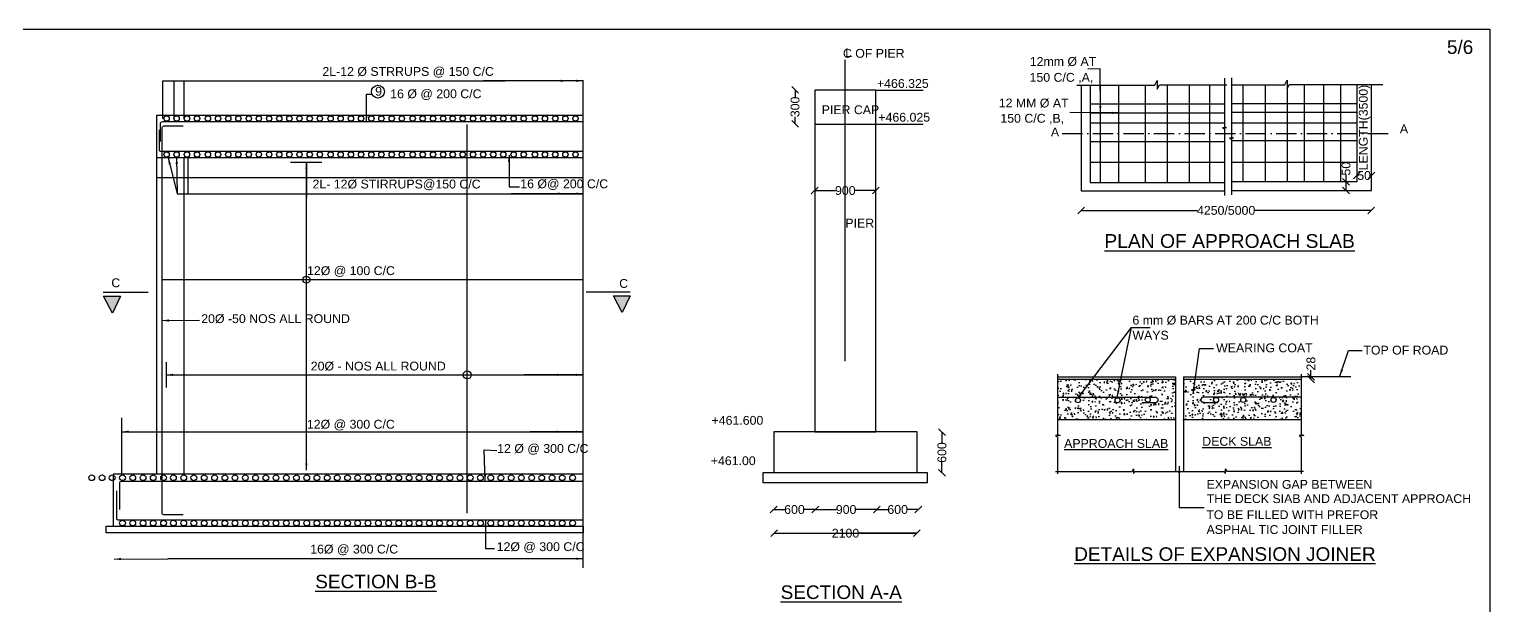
# Model space of a CAD drawing. Header units: millimetres. Extents: x 5124 to 2776411, y 2311 to 44880200.
# Drawn here: x 2754895 to 2776411, y 44871707 to 44880200 of the extents above; entities that cross this region are included whole.
import ezdxf

# ---------------------------------------------------------------- set-up
doc = ezdxf.new("R2010")
doc.units = ezdxf.units.MM
doc.header["$MEASUREMENT"] = 0
doc.linetypes.add('ACAD_ISO10W100', pattern=[18, 12, -3, 0, -3])
for name, color, linetype in [('DIMENSION', 7, 'Continuous'), ('DRAWING', 2, 'Continuous'), ('TEXT', 7, 'Continuous')]:
    doc.layers.add(name, color=color, linetype=linetype)
doc.styles.get("Standard").update_dxf_attribs({"font": 'arial.ttf', "height": 130})
doc.dimstyles.get("Standard").update_dxf_attribs({"dimtxt": 130, "dimasz": 100, "dimexe": 0.18, "dimexo": 0.0625, "dimgap": 0.09, "dimtad": 0, "dimdec": 0, "dimzin": 0, "dimdsep": 46, "dimtxsty": 'Standard', "dimblk": 'OBLIQUE', "dimcen": 0.09, "dimse1": 1, "dimse2": 1, "dimadec": 0, "dimazin": 0, "dimtfac": 1, "dimtdec": 0, "dimtofl": 0, "dimtmove": 0, "dimatfit": 3, "dimfxl": 1, "dimtolj": 1, "dimtzin": 0, "dimarcsym": 0})

# ---------------------------------------------------------------- blocks, each defined once
blk = doc.blocks.new('_Oblique')
at = {"color": 0, "linetype": 'ByBlock', "lineweight": -2}
blk.add_line((-0.5, -0.5), (0.5, 0.5), dxfattribs=at)
blk = doc.blocks.new('*D24')
at = {"layer": 'Defpoints', "color": 0, "transparency": 16777216}
for p in [(2765861, 44873133), (2766476, 44873144), (2766476, 44873125)]:
    blk.add_point(p, dxfattribs=at)
at = {"layer": 'DIMENSION', "color": 0, "lineweight": -2, "transparency": 16777216}
for p, q in [((2765861, 44873125), (2766025, 44873125)), ((2766476, 44873125), (2766312, 44873125))]:
    blk.add_line(p, q, dxfattribs=at)
at = {"layer": 'DIMENSION', "color": 0, "lineweight": -2, "transparency": 16777216, "xscale": 100, "yscale": 100, "zscale": 100, "rotation": 180}
blk.add_blockref('_Oblique', (2765861, 44873125), dxfattribs=at)
at = {"layer": 'DIMENSION', "color": 0, "lineweight": -2, "transparency": 16777216, "xscale": 100, "yscale": 100, "zscale": 100}
blk.add_blockref('_Oblique', (2766476, 44873125), dxfattribs=at)
at = {"layer": 'DIMENSION', "color": 0, "transparency": 16777216, "insert": (2766168, 44873125), "char_height": 130, "attachment_point": 5}
blk.add_mtext('\\A1;600', dxfattribs=at)
blk = doc.blocks.new('*D25')
at = {"layer": 'Defpoints', "color": 0, "transparency": 16777216}
for p in [(2766476, 44873125), (2767383, 44873125), (2767383, 44873125)]:
    blk.add_point(p, dxfattribs=at)
at = {"layer": 'DIMENSION', "color": 0, "lineweight": -2, "transparency": 16777216}
for p, q in [((2766476, 44873125), (2766786, 44873125)), ((2767383, 44873125), (2767073, 44873125))]:
    blk.add_line(p, q, dxfattribs=at)
at = {"layer": 'DIMENSION', "color": 0, "lineweight": -2, "transparency": 16777216, "xscale": 100, "yscale": 100, "zscale": 100, "rotation": 180}
blk.add_blockref('_Oblique', (2766476, 44873125), dxfattribs=at)
at = {"layer": 'DIMENSION', "color": 0, "lineweight": -2, "transparency": 16777216, "xscale": 100, "yscale": 100, "zscale": 100}
blk.add_blockref('_Oblique', (2767383, 44873125), dxfattribs=at)
at = {"layer": 'DIMENSION', "color": 0, "transparency": 16777216, "insert": (2766929, 44873125), "char_height": 130, "attachment_point": 5}
blk.add_mtext('\\A1;900', dxfattribs=at)
blk = doc.blocks.new('*D26')
at = {"layer": 'Defpoints', "color": 0, "transparency": 16777216}
for p in [(2767383, 44873125), (2767993, 44873125), (2767993, 44873125)]:
    blk.add_point(p, dxfattribs=at)
at = {"layer": 'DIMENSION', "color": 0, "lineweight": -2, "transparency": 16777216}
for p, q in [((2767383, 44873125), (2767544, 44873125)), ((2767993, 44873125), (2767832, 44873125))]:
    blk.add_line(p, q, dxfattribs=at)
at = {"layer": 'DIMENSION', "color": 0, "lineweight": -2, "transparency": 16777216, "xscale": 100, "yscale": 100, "zscale": 100, "rotation": 180}
blk.add_blockref('_Oblique', (2767383, 44873125), dxfattribs=at)
at = {"layer": 'DIMENSION', "color": 0, "lineweight": -2, "transparency": 16777216, "xscale": 100, "yscale": 100, "zscale": 100}
blk.add_blockref('_Oblique', (2767993, 44873125), dxfattribs=at)
at = {"layer": 'DIMENSION', "color": 0, "transparency": 16777216, "insert": (2767688, 44873125), "char_height": 130, "attachment_point": 5}
blk.add_mtext('\\A1;600', dxfattribs=at)
blk = doc.blocks.new('*D27')
at = {"layer": 'Defpoints', "color": 0, "transparency": 16777216}
for p in [(2765870, 44872776), (2767970, 44872776), (2767970, 44872776)]:
    blk.add_point(p, dxfattribs=at)
at = {"layer": 'DIMENSION', "color": 0, "lineweight": -2, "transparency": 16777216}
for p, q in [((2765870, 44872776), (2766725, 44872776)), ((2767970, 44872776), (2767115, 44872776))]:
    blk.add_line(p, q, dxfattribs=at)
at = {"layer": 'DIMENSION', "color": 0, "lineweight": -2, "transparency": 16777216, "xscale": 100, "yscale": 100, "zscale": 100, "rotation": 180}
blk.add_blockref('_Oblique', (2765870, 44872776), dxfattribs=at)
at = {"layer": 'DIMENSION', "color": 0, "lineweight": -2, "transparency": 16777216, "xscale": 100, "yscale": 100, "zscale": 100}
blk.add_blockref('_Oblique', (2767970, 44872776), dxfattribs=at)
at = {"layer": 'DIMENSION', "color": 0, "transparency": 16777216, "insert": (2766920, 44872776), "char_height": 130, "attachment_point": 5}
blk.add_mtext('\\A1;2100', dxfattribs=at)
blk = doc.blocks.new('*D28')
at = {"layer": 'Defpoints', "color": 0, "transparency": 16777216}
for p in [(2768323, 44874265), (2768341, 44874265), (2768334, 44873665)]:
    blk.add_point(p, dxfattribs=at)
at = {"layer": 'DIMENSION', "color": 0, "lineweight": -2, "transparency": 16777216}
for p, q in [((2768341, 44874265), (2768341, 44874109)), ((2768341, 44873665), (2768341, 44873821))]:
    blk.add_line(p, q, dxfattribs=at)
at = {"layer": 'DIMENSION', "color": 0, "lineweight": -2, "transparency": 16777216, "xscale": 100, "yscale": 100, "zscale": 100}
for p, rotation in [((2768341, 44874265), 90), ((2768341, 44873665), 270)]:
    blk.add_blockref('_Oblique', p, dxfattribs=dict(at, rotation=rotation))
at = {"layer": 'DIMENSION', "color": 0, "transparency": 16777216, "insert": (2768341, 44873965), "char_height": 130, "attachment_point": 5, "rotation": 90}
blk.add_mtext('\\A1;600', dxfattribs=at)
blk = doc.blocks.new('*D29')
at = {"layer": 'Defpoints', "color": 0, "transparency": 16777216}
for p in [(2766466, 44877792), (2767368, 44877823), (2767368, 44877792)]:
    blk.add_point(p, dxfattribs=at)
at = {"layer": 'DIMENSION', "color": 0, "lineweight": -2, "transparency": 16777216}
for p, q in [((2766466, 44877823), (2766774, 44877823)), ((2767368, 44877823), (2767061, 44877823))]:
    blk.add_line(p, q, dxfattribs=at)
at = {"layer": 'DIMENSION', "color": 0, "lineweight": -2, "transparency": 16777216, "xscale": 100, "yscale": 100, "zscale": 100, "rotation": 180}
blk.add_blockref('_Oblique', (2766466, 44877823), dxfattribs=at)
at = {"layer": 'DIMENSION', "color": 0, "lineweight": -2, "transparency": 16777216, "xscale": 100, "yscale": 100, "zscale": 100}
blk.add_blockref('_Oblique', (2767368, 44877823), dxfattribs=at)
at = {"layer": 'DIMENSION', "color": 0, "transparency": 16777216, "insert": (2766917, 44877823), "char_height": 130, "attachment_point": 5}
blk.add_mtext('\\A1;900', dxfattribs=at)
blk = doc.blocks.new('*D30')
at = {"layer": 'Defpoints', "color": 0, "transparency": 16777216}
for p in [(2766175, 44879306), (2766177, 44879306), (2766183, 44878806)]:
    blk.add_point(p, dxfattribs=at)
at = {"layer": 'DIMENSION', "color": 0, "lineweight": -2, "transparency": 16777216}
for p, q in [((2766177, 44879306), (2766177, 44879199)), ((2766177, 44878806), (2766177, 44878912))]:
    blk.add_line(p, q, dxfattribs=at)
at = {"layer": 'DIMENSION', "color": 0, "lineweight": -2, "transparency": 16777216, "xscale": 100, "yscale": 100, "zscale": 100}
for p, rotation in [((2766177, 44879306), 90), ((2766177, 44878806), 270)]:
    blk.add_blockref('_Oblique', p, dxfattribs=dict(at, rotation=rotation))
at = {"layer": 'DIMENSION', "color": 0, "transparency": 16777216, "insert": (2766177, 44879056), "char_height": 130, "attachment_point": 5, "rotation": 90}
blk.add_mtext('\\A1;300', dxfattribs=at)
blk = doc.blocks.new('*D31')
at = {"layer": 'Defpoints', "color": 0, "transparency": 16777216}
for p in [(2770391, 44877501), (2774663, 44877531), (2774663, 44877509)]:
    blk.add_point(p, dxfattribs=at)
at = {"layer": 'DIMENSION', "color": 0, "lineweight": -2, "transparency": 16777216}
for p, q in [((2770391, 44877531), (2772103, 44877531)), ((2774663, 44877531), (2772951, 44877531))]:
    blk.add_line(p, q, dxfattribs=at)
at = {"layer": 'DIMENSION', "color": 0, "lineweight": -2, "transparency": 16777216, "xscale": 100, "yscale": 100, "zscale": 100, "rotation": 180}
blk.add_blockref('_Oblique', (2770391, 44877531), dxfattribs=at)
at = {"layer": 'DIMENSION', "color": 0, "lineweight": -2, "transparency": 16777216, "xscale": 100, "yscale": 100, "zscale": 100}
blk.add_blockref('_Oblique', (2774663, 44877531), dxfattribs=at)
at = {"layer": 'DIMENSION', "color": 0, "transparency": 16777216, "insert": (2772527, 44877531), "char_height": 130, "attachment_point": 5}
blk.add_mtext('\\A1;4250/5000', dxfattribs=at)
blk = doc.blocks.new('*D32')
at = {"layer": 'Defpoints', "color": 0, "transparency": 16777216}
for p in [(2774293, 44877953), (2774293, 44877953), (2774293, 44877825)]:
    blk.add_point(p, dxfattribs=at)
at = {"layer": 'DIMENSION', "color": 0, "lineweight": -2, "transparency": 16777216}
for p, q in [((2774293, 44877953), (2774293, 44878053)), ((2774293, 44877825), (2774293, 44877953))]:
    blk.add_line(p, q, dxfattribs=at)
at = {"layer": 'DIMENSION', "color": 0, "lineweight": -2, "transparency": 16777216, "xscale": 100, "yscale": 100, "zscale": 100}
for p, rotation in [((2774293, 44877953), 90), ((2774293, 44877825), 270)]:
    blk.add_blockref('_Oblique', p, dxfattribs=dict(at, rotation=rotation))
at = {"layer": 'DIMENSION', "color": 0, "transparency": 16777216, "insert": (2774293, 44878146), "char_height": 130, "attachment_point": 5, "rotation": 90}
blk.add_mtext('\\A1;50', dxfattribs=at)
blk = doc.blocks.new('*D33')
at = {"layer": 'Defpoints', "color": 0, "transparency": 16777216}
for p in [(2774452, 44878075), (2774668, 44878075), (2774668, 44878045)]:
    blk.add_point(p, dxfattribs=at)
at = {"layer": 'DIMENSION', "color": 0, "lineweight": -2, "transparency": 16777216}
for p, q in [((2774452, 44878045), (2774467, 44878045)), ((2774668, 44878045), (2774653, 44878045))]:
    blk.add_line(p, q, dxfattribs=at)
at = {"layer": 'DIMENSION', "color": 0, "lineweight": -2, "transparency": 16777216, "xscale": 100, "yscale": 100, "zscale": 100, "rotation": 180}
blk.add_blockref('_Oblique', (2774452, 44878045), dxfattribs=at)
at = {"layer": 'DIMENSION', "color": 0, "lineweight": -2, "transparency": 16777216, "xscale": 100, "yscale": 100, "zscale": 100}
blk.add_blockref('_Oblique', (2774668, 44878045), dxfattribs=at)
at = {"layer": 'DIMENSION', "color": 0, "transparency": 16777216, "insert": (2774560, 44878045), "char_height": 130, "attachment_point": 5}
blk.add_mtext('\\A1;50', dxfattribs=at)
blk = doc.blocks.new('*D34')
at = {"layer": 'Defpoints', "color": 0, "transparency": 16777216}
for p in [(2773766, 44875080), (2773766, 44875043), (2773777, 44875080)]:
    blk.add_point(p, dxfattribs=at)
at = {"layer": 'DIMENSION', "color": 0, "lineweight": -2, "transparency": 16777216}
for p, q in [((2773777, 44875080), (2773777, 44875180)), ((2773777, 44875043), (2773777, 44875080))]:
    blk.add_line(p, q, dxfattribs=at)
at = {"layer": 'DIMENSION', "color": 0, "lineweight": -2, "transparency": 16777216, "xscale": 100, "yscale": 100, "zscale": 100}
for p, rotation in [((2773777, 44875080), 90), ((2773777, 44875043), 270)]:
    blk.add_blockref('_Oblique', p, dxfattribs=dict(at, rotation=rotation))
at = {"layer": 'DIMENSION', "color": 0, "transparency": 16777216, "insert": (2773777, 44875274), "char_height": 130, "attachment_point": 5, "rotation": 90}
blk.add_mtext('\\A1;28', dxfattribs=at)

msp = doc.modelspace()

# ---------------------------------------------------------------- hatches: boundary and pattern name
at = {"layer": 'DIMENSION'}
h = msp.add_hatch(color=0, dxfattribs=at)
h.dxf.hatch_style = 1
h.paths.add_polyline_path([(2756237.8, 44876268.1), (2755988.4, 44876268.1), (2756120.3, 44876016.1)])
h.paths.add_polyline_path([(2763748.9, 44876271.3), (2763500.1, 44876271.3), (2763630.7, 44876026.8)])
at = {"layer": 'DRAWING'}
h = msp.add_hatch(dxfattribs=at)
h.set_pattern_fill('AR-CONC', color=0, scale=30, style=0)
h.set_pattern_definition([(50, (0, 0), (215.1780548, -18.8256405), [22.5, -247.5]), (355, (0, 0), (-41.6254001, 225.6576401), [18, -198]), (100.4514, (17.93, -1.57), (173.5528145, 206.8318626), [19.122057, -210.3426336]), (46.1842, (0, 60), (320.1723146, -49.6557043), [33.75, -371.25]), (96.6356, (26.68, 55.86), (280.3988117, 292.2353613), [28.6830864, -315.5139]), (351.1842, (0, 60), (280.3985835, 292.2355803), [27, -297]), (21, (30, 45), (179.07211564, -120.7856672), [22.5, -247.5]), (326, (30, 45), (72.9945996, 217.5450135), [18, -198]), (71.4514, (44.92, 34.93), (252.0667886, 96.759149), [19.122057, -210.3426336]), (37.5, (0, 0), (3.6479566, 99.86815615), [0, -195.6, 0, -201, 0, -198.75]), (7.5, (0, 0), (78.92086123, 118.32351356), [0, -114.6, 0, -191.1, 0, -75.75]), (327.5, (-66.9, 0), (160.14673085, -6.76646152), [0, -75, 0, -234, 0, -310.5]), (317.5, (-96.9, 0), (174.9558508, 30.0314947), [0, -97.5, 0, -155.4, 0, -220.5])])
h.paths.add_polyline_path([(2771783, 44875047.3), (2770043.4, 44875047.3), (2770043.4, 44874782.3), (2771489.4, 44874782.3, -0.782368), (2771489.4, 44874698.7), (2771372.1, 44874704.8, -0.4142136), (2771335.6, 44874741.3, -0.4142136), (2771372.1, 44874777.9), (2770043.4, 44874782.3), (2770043.4, 44874449), (2771783, 44874449)])
h.paths.add_polyline_path([(2770891.2, 44874734.9, -1), (2770964.2, 44874734.9, -1)], flags=16)
h.paths.add_polyline_path([(2770308.8, 44874734.9, -1), (2770381.8, 44874734.9, -1)], flags=16)
h.paths.add_polyline_path([(2773632.9, 44875047.3), (2771899.7, 44875047.3), (2771899.7, 44874449), (2773632.9, 44874449)])
h.paths.add_polyline_path([(2772742.6, 44874739.8, -1), (2772815.7, 44874739.8, -1)], flags=16)
h.paths.add_polyline_path([(2772342.1, 44874739.8, -1), (2772415.1, 44874739.8, -1)], flags=16)
h.paths.add_polyline_path([(2773188.1, 44874739.8, -1), (2773261.2, 44874739.8, -1)], flags=16)

# ---------------------------------------------------------------- linework, layer by layer
at = {"layer": 'Defpoints', "color": 0}
msp.add_lwpolyline([(2765870, 44872776.1), (2767970, 44872776.1)], dxfattribs=at)
at = {"layer": 'DIMENSION', "color": 0}
for points in [[(2766912.9, 44875312.8), (2766912.9, 44879750.4)], [(2756880.5, 44878885.4), (2756864, 44878885.4), (2756864, 44879439.9), (2761906.9, 44879439.9)], [(2757026.5, 44879439.9), (2757026.5, 44878886.8), (2757028.3, 44878885.4)], [(2757180.1, 44878885.4), (2757180.1, 44879439.9)], [(2755986.9, 44876328.4), (2756648.2, 44876328.4)], [(2755988.4, 44876268.1), (2756237.8, 44876268.1), (2756120.3, 44876016.1), (2755988.4, 44876268.1)], [(2763098.5, 44876329.8), (2763746.3, 44876329.8)], [(2763500.1, 44876271.3), (2763748.9, 44876271.3), (2763630.7, 44876026.8), (2763500.1, 44876271.3)], [(2773637.6, 44875083.5), (2774361.9, 44875083.5)]]:
    msp.add_lwpolyline(points, dxfattribs=at)
msp.add_circle((2760032.3, 44879280), 94.8, dxfattribs=at)
at = {"layer": 'DRAWING', "color": 0}
for points in [[(2736419, 44880200.3), (2776410.7, 44880200.3), (2776410.7, 44859515.4), (2736419, 44859515.4)], [(2766466, 44874267.7), (2767368.2, 44874267.7), (2767368.2, 44879301.5), (2766466, 44879301.5)], [(2765863.6, 44873668.9), (2767974.8, 44873668.9), (2767974.8, 44874267.7), (2765863.6, 44874267.7)], [(2756132.3, 44872881.1), (2763053.6, 44872881.1), (2763053.6, 44873644.1), (2756132.3, 44873644.1)], [(2765709.5, 44873668.9), (2768124.9, 44873668.9), (2768124.9, 44873517.6), (2765709.5, 44873517.6)], [(2763053.6, 44872780.7), (2756030.2, 44872780.7), (2756030.2, 44872881.1), (2763053.6, 44872881.1)]]:
    msp.add_lwpolyline(points, close=True, dxfattribs=at)
for points in [[(2763053.6, 44872264.2), (2763053.6, 44879450.7)], [(2770327.9, 44879375.3), (2771475.9, 44879375.3), (2771511.4, 44879443.4), (2771511.4, 44879318.6), (2771543, 44879381.3), (2772538.5, 44879381.3)], [(2772503.5, 44879480.5), (2772503.5, 44878765.2), (2772534.6, 44878749.4), (2772472.8, 44878749.4), (2772503.5, 44878734.8), (2772503.5, 44877751.7)], [(2772606.5, 44879482.7), (2772606.5, 44878610.8), (2772637.8, 44878595.9), (2772576.7, 44878595.9), (2772606.5, 44878579.5), (2772606.5, 44877759.4)], [(2772606.5, 44879380), (2773393.1, 44879380), (2773426, 44879447.7), (2773426, 44879323.9), (2773456.8, 44879384.6), (2774833.5, 44879384.6)], [(2767368.2, 44879301.5), (2768064.7, 44879301.5)], [(2770392.5, 44879375.3), (2770392.5, 44877822), (2772503.5, 44877822)], [(2770524, 44879375.3), (2770524, 44877943.7), (2772503.5, 44877943.7)], [(2770674.1, 44877943.7), (2770674.1, 44879375.3)], [(2770948.4, 44877943.7), (2770948.4, 44879375.3)], [(2771338.5, 44877943.7), (2771338.5, 44879375.3)], [(2771662.2, 44877943.7), (2771662.2, 44879375.3)], [(2771987.7, 44877943.7), (2771987.7, 44879375.3)], [(2772288.8, 44877943.7), (2772288.8, 44879375.3)], [(2772606.5, 44877825.1), (2774668.5, 44877825.1), (2774668.5, 44879384.6)], [(2774451.9, 44879384.6), (2774451.9, 44877952.6), (2772606.5, 44877952.6)], [(2772773.8, 44879380), (2772773.8, 44877952.6)], [(2773099.6, 44879380), (2773099.6, 44877952.6)], [(2773426, 44879323.9), (2773426, 44877952.6)], [(2773674.5, 44879384.6), (2773674.5, 44877952.6)], [(2773960.9, 44879384.6), (2773960.9, 44877952.6)], [(2774211.9, 44879384.6), (2774211.9, 44877952.6)], [(2770524, 44879100.2), (2772503.5, 44879100.2)], [(2772606.5, 44879104.6), (2774451.9, 44879104.6)], [(2756776.4, 44873644.1), (2756776.4, 44878932.2), (2763053.6, 44878932.2)], [(2761347.7, 44873073.2), (2761347.7, 44878796.8)], [(2766466, 44878801.6), (2768064.7, 44878801.6)], [(2770524, 44878966.7), (2772503.5, 44878966.7)], [(2770524, 44878821.7), (2772503.5, 44878821.7)], [(2774451.9, 44878973.2), (2772606.5, 44878973.2)], [(2772606.5, 44878820.4), (2774451.9, 44878820.4)], [(2770524, 44878548.1), (2772503.5, 44878548.1)], [(2774451.9, 44878556.6), (2772606.5, 44878556.6)], [(2756776.4, 44878308.3), (2763053.6, 44878308.3)], [(2757180.1, 44873644.1), (2757180.1, 44878308.3)], [(2757232.9, 44878308.3), (2757232.9, 44877777.6), (2763053.6, 44877777.6)], [(2758743.8, 44878242.5), (2759204.4, 44878242.5)], [(2770524, 44878243.3), (2772503.5, 44878243.3)], [(2772606.5, 44878243.3), (2774451.9, 44878243.3)], [(2756776.4, 44878014.5), (2763053.6, 44878014.5)], [(2756852.5, 44876511.2), (2763053.6, 44876511.2)], [(2756912.7, 44875297.1), (2756912.7, 44874921)], [(2770043.4, 44875119), (2770043.4, 44874232.7), (2770080.6, 44874214.6), (2770011.6, 44874214.6), (2770043.4, 44874196.5), (2770043.4, 44873650.7)], [(2770043.4, 44875081.6), (2771783, 44875081.6)], [(2770043.4, 44875047.3), (2771783, 44875047.3)], [(2771783, 44875081.6), (2771783, 44873687.5)], [(2771899.7, 44875081.6), (2771899.7, 44873687.5)], [(2771899.7, 44875081.6), (2773632.9, 44875081.6)], [(2771899.7, 44875047.3), (2773632.9, 44875047.3)], [(2773632.9, 44875119), (2773632.9, 44874232.7), (2773670.2, 44874214.6), (2773601.1, 44874214.6), (2773632.9, 44874196.5), (2773632.9, 44873650.7)], [(2756258.2, 44873644.1), (2756258.2, 44874475.3)], [(2756258.2, 44874271), (2763053.6, 44874271)], [(2770043.4, 44874449), (2771783, 44874449)], [(2771899.7, 44874449), (2773632.9, 44874449)], [(2770015.6, 44873687.5), (2771143.2, 44873687.5), (2771161.9, 44873726.4), (2771161.9, 44873656.1), (2771184.4, 44873687.5), (2772495.3, 44873687.5), (2772517.3, 44873655.6), (2772517.3, 44873725.9), (2772538.8, 44873691.3), (2773667.7, 44873691.3)]]:
    msp.add_lwpolyline(points, dxfattribs=at)
for points in [[(2756827.8, 44878546.8), (2756827.8, 44878806.6, -0.4185811), (2756861.7, 44878840), (2763053.6, 44878840)], [(2756809.1, 44878717.9), (2756809.1, 44878427, 0.4340264), (2756835.1, 44878402.7), (2763053.6, 44878402.7)], [(2757162.5, 44873048.1), (2756873.4, 44873048.1, -0.4853644), (2756852.5, 44873074.6), (2756852.5, 44878741.3, -0.359307), (2756880.2, 44878774.8), (2757163.5, 44878774.8)], [(2770043.4, 44874782.3), (2771489.4, 44874782.3, -0.782368), (2771489.4, 44874698.7), (2771286.2, 44874698.7)], [(2772404.8, 44874696.1), (2772191.9, 44874696.1, -0.7514745), (2772191.9, 44874784.5), (2773632.9, 44874784.5)], [(2756228, 44873123.8), (2756228, 44873517.8, -0.4052857), (2756253.3, 44873544), (2763053.6, 44873544)], [(2756180.3, 44873401.8), (2756180.3, 44872997.8, 0.4553851), (2756211, 44872971.1), (2763053.6, 44872971.1)]]:
    msp.add_lwpolyline(points, format="xyb", dxfattribs=at)
at = {"layer": 'DRAWING', "color": 0, "linetype": 'ACAD_ISO10W100', "ltscale": 25}
msp.add_lwpolyline([(2770113.2, 44878666.1), (2775018.5, 44878666.1)], dxfattribs=at)
at = {"layer": 'DRAWING', "color": 0}
for centre, radius in [((2756919.7, 44878885.4), 39.2), ((2757067.4, 44878885.4), 39.2), ((2757219.3, 44878885.4), 39.2), ((2757368.3, 44878885.4), 39.2), ((2757528.9, 44878885.4), 39.2), ((2757676.6, 44878885.4), 39.2), ((2757828.5, 44878885.4), 39.2), ((2757977.5, 44878885.4), 39.2), ((2758130.6, 44878885.4), 39.2), ((2758278.3, 44878885.4), 39.2), ((2758430.2, 44878885.4), 39.2), ((2758579.2, 44878885.4), 39.2), ((2758728.5, 44878885.4), 39.2), ((2758876.3, 44878885.4), 39.2), ((2759028.1, 44878885.4), 39.2), ((2759177.1, 44878885.4), 39.2), ((2759335.2, 44878885.4), 39.2), ((2759483, 44878885.4), 39.2), ((2759634.8, 44878885.4), 39.2), ((2759783.8, 44878885.4), 39.2), ((2759935.3, 44878885.4), 39.2), ((2760083.1, 44878885.4), 39.2), ((2760234.9, 44878885.4), 39.2), ((2760383.9, 44878885.4), 39.2), ((2760544.5, 44878885.4), 39.2), ((2760692.2, 44878885.4), 39.2), ((2760844.1, 44878885.4), 39.2), ((2760993.1, 44878885.4), 39.2), ((2761134.5, 44878885.4), 39.2), ((2761282.2, 44878885.4), 39.2), ((2761434.1, 44878885.4), 39.2), ((2761583.1, 44878885.4), 39.2), ((2761731.3, 44878885.4), 39.2), ((2761879, 44878885.4), 39.2), ((2762030.9, 44878885.4), 39.2), ((2762179.9, 44878885.4), 39.2), ((2762345.4, 44878885.4), 39.2), ((2762493.1, 44878885.4), 39.2), ((2762645, 44878885.4), 39.2), ((2762794, 44878885.4), 39.2), ((2762943, 44878885.4), 39.2), ((2756919.7, 44878355.2), 39.2), ((2757067.4, 44878355.2), 39.2), ((2757219.3, 44878355.2), 39.2), ((2757368.3, 44878355.2), 39.2), ((2757528.9, 44878355.2), 39.2), ((2757676.6, 44878355.2), 39.2), ((2757828.5, 44878355.2), 39.2), ((2757977.5, 44878355.2), 39.2), ((2758130.6, 44878355.2), 39.2), ((2758278.3, 44878355.2), 39.2), ((2758430.2, 44878355.2), 39.2), ((2758579.2, 44878355.2), 39.2), ((2758728.5, 44878355.2), 39.2), ((2758876.3, 44878355.2), 39.2), ((2759028.1, 44878355.2), 39.2), ((2759177.1, 44878355.2), 39.2), ((2759335.2, 44878355.2), 39.2), ((2759483, 44878355.2), 39.2), ((2759634.8, 44878355.2), 39.2), ((2759783.8, 44878355.2), 39.2), ((2759935.3, 44878355.2), 39.2), ((2760083.1, 44878355.2), 39.2), ((2760234.9, 44878355.2), 39.2), ((2760383.9, 44878355.2), 39.2), ((2760544.5, 44878355.2), 39.2), ((2760692.2, 44878355.2), 39.2), ((2760844.1, 44878355.2), 39.2), ((2760993.1, 44878355.2), 39.2), ((2761134.5, 44878355.2), 39.2), ((2761282.2, 44878355.2), 39.2), ((2761434.1, 44878355.2), 39.2), ((2761583.1, 44878355.2), 39.2), ((2761731.3, 44878355.2), 39.2), ((2761879, 44878355.2), 39.2), ((2762030.9, 44878355.2), 39.2), ((2762179.9, 44878355.2), 39.2), ((2762345.4, 44878355.2), 39.2), ((2762493.1, 44878355.2), 39.2), ((2762645, 44878355.2), 39.2), ((2762794, 44878355.2), 39.2), ((2762943, 44878355.2), 39.2), ((2758978.8, 44876511.2), 52.5), ((2761347.7, 44875109.1), 59.2), ((2770345.3, 44874734.9), 36.5), ((2770927.7, 44874734.9), 36.5), ((2771372.1, 44874741.3), 36.5), ((2772378.6, 44874739.8), 36.5), ((2772779.2, 44874739.8), 36.5), ((2773224.6, 44874739.8), 36.5), ((2755816.5, 44873593.8), 42), ((2755968.3, 44873593.8), 42), ((2756117.3, 44873593.8), 42), ((2756269.6, 44873593.8), 42), ((2756421.2, 44873593.8), 42), ((2756573.1, 44873593.8), 42), ((2756722.1, 44873593.8), 42), ((2756874.4, 44873593.8), 42), ((2757019.8, 44873593.8), 42), ((2757171.6, 44873593.8), 42), ((2757320.7, 44873593.8), 42), ((2757473, 44873593.8), 42), ((2757625.9, 44873593.8), 42), ((2757777.7, 44873593.8), 42), ((2757926.8, 44873593.8), 42), ((2758079.1, 44873593.8), 42), ((2758229.8, 44873593.8), 42), ((2758381.7, 44873593.8), 42), ((2758530.7, 44873593.8), 42), ((2758683, 44873593.8), 42), ((2758832, 44873593.8), 42), ((2758983.8, 44873593.8), 42), ((2759132.9, 44873593.8), 42), ((2759285.2, 44873593.8), 42), ((2759432.9, 44873593.8), 42), ((2759584.8, 44873593.8), 42), ((2759733.8, 44873593.8), 42), ((2759886.1, 44873593.8), 42), ((2760038.9, 44873593.8), 42), ((2760190.7, 44873593.8), 42), ((2760339.8, 44873593.8), 42), ((2760492.1, 44873593.8), 42), ((2760639.2, 44873593.8), 42), ((2760791.1, 44873593.8), 42), ((2760940.1, 44873593.8), 42), ((2761092.4, 44873593.8), 42), ((2761240.8, 44873593.8), 42), ((2761392.7, 44873593.8), 42), ((2761541.7, 44873593.8), 42), ((2761694, 44873593.8), 42), ((2761844.1, 44873593.8), 42), ((2761996, 44873593.8), 42), ((2762145, 44873593.8), 42), ((2762297.3, 44873593.8), 42), ((2762446.1, 44873593.8), 42), ((2762598, 44873593.8), 42), ((2762747, 44873593.8), 42), ((2762899.3, 44873593.8), 42), ((2756269.6, 44872926.5), 42), ((2756421.2, 44872926.5), 42), ((2756573.1, 44872926.5), 42), ((2756722.1, 44872926.5), 42), ((2756874.4, 44872926.5), 42), ((2757019.8, 44872926.5), 42), ((2757171.6, 44872926.5), 42), ((2757320.7, 44872926.5), 42), ((2757473, 44872926.5), 42), ((2757625.9, 44872926.5), 42), ((2757777.7, 44872926.5), 42), ((2757926.8, 44872926.5), 42), ((2758079.1, 44872926.5), 42), ((2758229.8, 44872926.5), 42), ((2758381.7, 44872926.5), 42), ((2758530.7, 44872926.5), 42), ((2758683, 44872926.5), 42), ((2758832, 44872926.5), 42), ((2758983.8, 44872926.5), 42), ((2759132.9, 44872926.5), 42), ((2759285.2, 44872926.5), 42), ((2759432.9, 44872926.5), 42), ((2759584.8, 44872926.5), 42), ((2759733.8, 44872926.5), 42), ((2759886.1, 44872926.5), 42), ((2760038.9, 44872926.5), 42), ((2760190.7, 44872926.5), 42), ((2760339.8, 44872926.5), 42), ((2760492.1, 44872926.5), 42), ((2760639.2, 44872926.5), 42), ((2760791.1, 44872926.5), 42), ((2760940.1, 44872926.5), 42), ((2761092.4, 44872926.5), 42), ((2761240.8, 44872926.5), 42), ((2761392.7, 44872926.5), 42), ((2761541.7, 44872926.5), 42), ((2761694, 44872926.5), 42), ((2761844.1, 44872926.5), 42), ((2761996, 44872926.5), 42), ((2762145, 44872926.5), 42), ((2762297.3, 44872926.5), 42), ((2762446.1, 44872926.5), 42), ((2762598, 44872926.5), 42), ((2762747, 44872926.5), 42), ((2762899.3, 44872926.5), 42)]:
    msp.add_circle(centre, radius, dxfattribs=at)

# ---------------------------------------------------------------- texts
at = {"layer": 'DIMENSION', "color": 0}
for s, height, p in [('5/6', 200, (2775779.3, 44879836.7)), ('C', 130, (2756105.6, 44876400.2)), ('C', 130, (2763586.9, 44876390.1))]:
    msp.add_text(s, height=height, dxfattribs=at).set_placement(p)
at = {"layer": 'TEXT', "color": 0}
for s, height, p in [('C OF PIER', 130, (2766882, 44879779.9)), ('L', 130, (2766916.6, 44879789.2)), ('2L-12 Ø STRRUPS @ 150 C/C', 130, (2759214.6, 44879513.1)), ('12mm Ø AT', 130, (2769634.7, 44879660)), ('+466.325', 130, (2767383.3, 44879335.7)), ('150 C/C ,A,', 130, (2769631.3, 44879426.2)), ('9 ', 130, (2759991.1, 44879220.6)), ('16 Ø @ 200 C/C', 130, (2760213.4, 44879184.6)), ('PIER CAP', 130, (2766569.4, 44878949.2)), ('12 MM Ø AT ', 130, (2769177.3, 44879048.1)), ('+466.025', 130, (2767403.6, 44878838.7)), ('150 C/C ,B,', 130, (2769201.5, 44878823)), ('A', 130, (2775086.2, 44878668.7)), ('A', 130, (2769945.3, 44878622.1)), ('2L- 12Ø STIRRUPS@150 C/C', 130, (2759069.6, 44877854.5)), ('16 Ø@ 200 C/C', 130, (2762129.5, 44877858.3)), ('PIER', 130, (2766918, 44877279.3)), ('%%UPLAN OF APPROACH SLAB', 203.126, (2770733.3, 44876978.9)), ('12Ø @ 100 C/C', 130, (2758987.7, 44876578.5)), ('20Ø -50 NOS ALL ROUND', 130, (2757429.4, 44875871.7)), ('6 mm Ø BARS AT 200 C/C BOTH', 130, (2771146.5, 44875849.9)), ('WAYS', 130, (2771146.5, 44875627.7)), ('WEARING COAT', 130, (2772379.2, 44875441.4)), ('TOP OF ROAD', 130, (2774548.6, 44875408.5)), ('20Ø - NOS ALL ROUND', 130, (2759043.2, 44875173.4)), ('+461.600', 130, (2764946.9, 44874374)), ('12Ø @ 300 C/C', 130, (2758986.1, 44874316)), ('12 Ø @ 300 C/C', 130, (2761789, 44873959.5)), ('%%UAPPROACH SLAB', 130, (2770140.7, 44874033.6)), ('%%UDECK SLAB', 130, (2772175.2, 44874064.5)), ('+461.00', 130, (2764935.3, 44873778.7)), ('EXPANSION GAP BETWEEN', 130, (2772237.9, 44873430.7)), ('THE DECK SIAB AND ADJACENT APPROACH', 130, (2772240.8, 44873220.5)), ('TO BE FILLED WITH PREFOR', 130, (2772234.9, 44872984.1)), ('ASPHAL TIC JOINT FILLER', 130, (2772237.9, 44872765.2)), ('16Ø @ 300 C/C', 130, (2759035.5, 44872477.4)), ('12Ø @ 300 C/C', 130, (2761781.6, 44872513)), ('%%UDETAILS OF EXPANSION JOINER', 200, (2770289.4, 44872369.1)), ('%%USECTION B-B', 200, (2759108.7, 44871964.7)), ('%%USECTION A-A', 200, (2765964.5, 44871807.3))]:
    msp.add_text(s, height=height, dxfattribs=at).set_placement(p)
msp.add_text('LENGTH(3500)', height=130, rotation=90, dxfattribs=at).set_placement((2774612.5, 44878120.9))

# ---------------------------------------------------------------- dimensions: what is measured, and where the dimension line sits
at = {"layer": 'DIMENSION', "color": 0}
for base, p1, p2, text, picture, middle in [((2766177.4, 44879305.5), (2766182.5, 44878806.2), (2766174.9, 44879305.5), '300', '*D30', (2766177.4, 44879055.9)), ((2774292.9, 44877952.6), (2774292.9, 44877825.1), (2774292.9, 44877952.6), '50', '*D32', (2774292.9, 44878145.6)), ((2773776.6, 44875079.7), (2773765.8, 44875043), (2773765.8, 44875079.7), '28', '*D34', (2773776.6, 44875274.2))]:
    dim = msp.add_linear_dim(base=base, p1=p1, p2=p2, angle=90, text=text, dimstyle='Standard', dxfattribs=at)
    dim.commit()
    dim.dimension.update_dxf_attribs({"geometry": picture, "text_midpoint": middle})
for base, p1, p2, text, picture, middle in [((2774668.5, 44878045), (2774451.9, 44878075.4), (2774668.5, 44878075.4), '50', '*D33', (2774560.2, 44878045)), ((2767368.2, 44877822.6), (2766466, 44877791.7), (2767368.2, 44877791.7), '900', '*D29', (2766917.1, 44877822.6)), ((2774662.9, 44877530.6), (2770391, 44877501.4), (2774662.9, 44877508.6), '4250/5000', '*D31', (2772527, 44877530.6)), ((2766475.7, 44873125.3), (2765861.2, 44873132.8), (2766475.7, 44873144), '600', '*D24', (2766168.5, 44873125.3)), ((2767382.6, 44873125.3), (2766475.7, 44873125.3), (2767382.6, 44873125.3), '900', '*D25', (2766929.2, 44873125.3)), ((2767993.5, 44873125.3), (2767382.6, 44873125.3), (2767993.5, 44873125.3), '600', '*D26', (2767688.1, 44873125.3))]:
    dim = msp.add_linear_dim(base=base, p1=p1, p2=p2, text=text, dimstyle='Standard', dxfattribs=at)
    dim.commit()
    dim.dimension.update_dxf_attribs({"geometry": picture, "text_midpoint": middle})
dim = msp.add_linear_dim(base=(2768341.2, 44874265.3), p1=(2768333.8, 44873665), p2=(2768322.6, 44874265.3), angle=90, dimstyle='Standard', dxfattribs=at)
dim.commit()
dim.dimension.update_dxf_attribs({"geometry": '*D28', "text_midpoint": (2768341.2, 44873965.2)})
dim = msp.add_linear_dim(base=(2767970, 44872776.1), p1=(2765870, 44872776.1), p2=(2767970, 44872776.1), dimstyle='Standard', dxfattribs=at)
dim.commit()
dim.dimension.update_dxf_attribs({"geometry": '*D27', "text_midpoint": (2766920, 44872776.1)})

# ---------------------------------------------------------------- leaders
for points in [[(2762824, 44879439.9), (2761587.8, 44879439.9)], [(2763053.6, 44879439.9), (2761906.9, 44879439.9)], [(2770674.1, 44878969.4), (2770673.2, 44879615.2), (2770489.8, 44879614.2)], [(2759864.4, 44878835), (2759864.4, 44879245), (2759949, 44879245)], [(2770948.4, 44878966.7), (2770225.5, 44878974)], [(2761963.6, 44878344.3), (2761963.6, 44877878.5), (2762117.1, 44877878.5)], [(2756852.5, 44875908), (2757406.1, 44875916.4)], [(2770345.3, 44874771.4), (2771132.6, 44875806.2), (2771406, 44875808.1)], [(2770921.8, 44874782.3), (2771132.6, 44875806.2)], [(2772043, 44874830.5), (2772136.1, 44875497.9), (2772340.4, 44875495.6)], [(2774200.4, 44875088.4), (2774327.6, 44875467.4), (2774528.3, 44875467.4)], [(2761613.3, 44873544), (2761596.1, 44874003.1), (2761782.2, 44873996.2)], [(2771835.9, 44873763.2), (2771835.1, 44873153.1), (2772201.1, 44873153.1)], [(2761615, 44872971.1), (2761615, 44872551.2), (2761750.1, 44872551.2)], [(2756147.8, 44872394.9), (2756936.8, 44872401.1)], [(2763053.6, 44872400.8), (2756936.8, 44872401.1)]]:
    msp.add_leader(points, dimstyle='Standard', override={"dimgap": 0.09, "dimtad": 0}, dxfattribs=at)
at = {"layer": 'DRAWING', "color": 0}
for points in [[(2756942.2, 44878308.3), (2757073.7, 44877777.6), (2757232.9, 44877777.6)], [(2757067.4, 44878316), (2757073.7, 44877777.6)], [(2758978.8, 44873706.4), (2758978.8, 44878242.5)], [(2758978.8, 44878242.5), (2758978.8, 44877721.5)], [(2762784.1, 44877777.6), (2761996.1, 44877777.6)], [(2763053.6, 44877777.6), (2762187.8, 44877777.6)], [(2756912.7, 44875109.1), (2763053.6, 44875109.1)], [(2762773.9, 44875109.1), (2762186.7, 44875109.1)], [(2763053.6, 44875109.1), (2762494.1, 44875109.1)], [(2756258.2, 44874271), (2756640.7, 44874271)], [(2762762.1, 44874271), (2762275.3, 44874271)], [(2763053.6, 44874271), (2762428.4, 44874271)]]:
    msp.add_leader(points, dimstyle='Standard', override={"dimgap": 0.09, "dimtad": 0}, dxfattribs=at)

doc.saveas('drawing.dxf')
